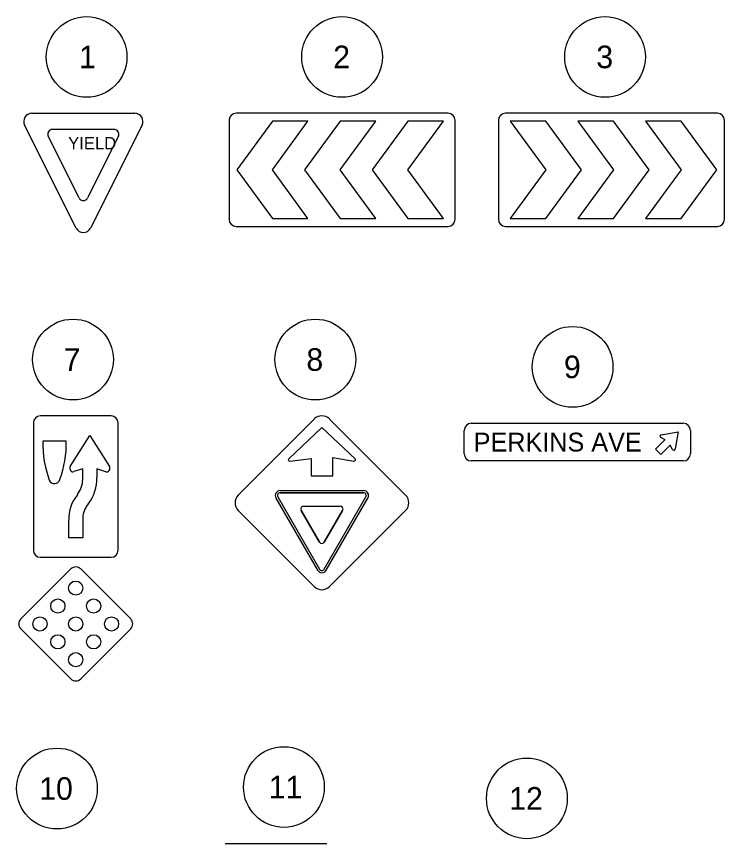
# Model space of a CAD drawing. Extents: x -21.2 to 50.9, y 0 to 27.4.
# Drawn here: x -20.94 to -16.56, y 13.34 to 18.46 of the extents above; entities that cross this region are included whole.
import ezdxf

# ---------------------------------------------------------------- set-up
doc = ezdxf.new("R2010")
doc.units = 0
doc.layers.add('AP_P_Runway', color=7, linetype='Continuous')
doc.layers.add('RW_P_Esmt_TMP', color=7, linetype='Continuous')

msp = doc.modelspace()

# ---------------------------------------------------------------- linework, layer by layer
at = {"layer": 'AP_P_Runway'}
for centre in [(-20.5087, 18.211), (-18.9267, 18.211), (-17.2982, 18.211), (-20.5928, 16.3373), (-19.0926, 16.3373), (-17.4993, 16.2918), (-20.6925, 13.681), (-19.2871, 13.6901), (-17.7827, 13.6199)]:
    msp.add_circle(centre, 0.25, dxfattribs=at)
at = {"layer": 'RW_P_Esmt_TMP'}
for p, q in [((-20.8481, 17.8618), (-20.2099, 17.8618)), ((-20.8397, 17.8615), (-20.8397, 17.8618)), ((-20.4647, 17.8618), (-20.4655, 17.8615)), ((-20.5737, 17.1512), (-20.8928, 17.7894)), ((-19.3585, 17.8126), (-19.5791, 17.5118)), ((-19.3585, 17.5118), (-19.1379, 17.8126)), ((-19.1379, 17.8126), (-19.3585, 17.8126)), ((-18.9392, 17.8126), (-19.1598, 17.5118)), ((-18.9392, 17.5118), (-18.7187, 17.8126)), ((-18.7187, 17.8126), (-18.9392, 17.8126)), ((-18.52, 17.8126), (-18.7405, 17.5118)), ((-18.52, 17.5118), (-18.2994, 17.8126)), ((-18.2994, 17.8126), (-18.52, 17.8126)), ((-17.6657, 17.8126), (-17.8862, 17.8126)), ((-17.8862, 17.8126), (-17.6657, 17.5118)), ((-17.4451, 17.5118), (-17.6657, 17.8126)), ((-17.2464, 17.8126), (-17.467, 17.8126)), ((-17.467, 17.8126), (-17.2464, 17.5118)), ((-17.0258, 17.5118), (-17.2464, 17.8126)), ((-16.8272, 17.8126), (-17.0477, 17.8126)), ((-17.0477, 17.8126), (-16.8272, 17.5118)), ((-16.6066, 17.5118), (-16.8272, 17.8126)), ((-20.5552, 17.3379), (-20.746, 17.7194)), ((-20.3383, 17.7618), (-20.7197, 17.7618)), ((-19.5791, 17.5118), (-19.3585, 17.211)), ((-19.1379, 17.211), (-19.3585, 17.5118)), ((-19.1598, 17.5118), (-18.9392, 17.211)), ((-18.7187, 17.211), (-18.9392, 17.5118)), ((-18.7405, 17.5118), (-18.52, 17.211)), ((-18.2994, 17.211), (-18.52, 17.5118)), ((-17.6657, 17.5118), (-17.8862, 17.211)), ((-17.6657, 17.211), (-17.4451, 17.5118)), ((-17.2464, 17.5118), (-17.467, 17.211)), ((-17.2464, 17.211), (-17.0258, 17.5118)), ((-16.8272, 17.5118), (-17.0477, 17.211)), ((-16.8272, 17.211), (-16.6066, 17.5118)), ((-19.3585, 17.211), (-19.1379, 17.211)), ((-18.9392, 17.211), (-18.7187, 17.211)), ((-18.52, 17.211), (-18.2994, 17.211)), ((-17.8862, 17.211), (-17.6657, 17.211)), ((-17.467, 17.211), (-17.2464, 17.211)), ((-17.0477, 17.211), (-16.8272, 17.211)), ((-19.0517, 15.9171), (-19.2575, 15.7233)), ((-18.8459, 15.7233), (-19.0517, 15.9171)), ((-16.9511, 15.8711), (-16.8451, 15.8896)), ((-16.9511, 15.8711), (-16.8451, 15.8896)), ((-16.8451, 15.8896), (-16.8637, 15.7836)), ((-16.8451, 15.8896), (-16.8637, 15.7836)), ((-20.6343, 15.8313), (-20.7802, 15.8313)), ((-20.6343, 15.8313), (-20.6343, 15.8313)), ((-20.6096, 15.6748), (-20.4885, 15.8678)), ((-20.4885, 15.8678), (-20.367, 15.6745)), ((-16.9853, 15.7824), (-16.9276, 15.8402)), ((-16.9853, 15.7824), (-16.9276, 15.8402)), ((-16.9273, 15.8404), (-16.9537, 15.8541)), ((-16.9273, 15.8404), (-16.9537, 15.8541)), ((-16.9276, 15.8402), (-16.9273, 15.8404)), ((-16.9276, 15.8402), (-16.9273, 15.8404)), ((-16.9088, 15.8259), (-16.9088, 15.8259)), ((-16.9524, 15.7494), (-16.9853, 15.7824)), ((-16.9524, 15.7494), (-16.9853, 15.7824)), ((-16.8807, 15.781), (-16.8943, 15.8074)), ((-16.8807, 15.781), (-16.8943, 15.8074)), ((-19.2507, 15.7087), (-19.1184, 15.7254)), ((-19.1184, 15.7254), (-19.1184, 15.6171)), ((-18.985, 15.6171), (-18.985, 15.731)), ((-18.985, 15.731), (-18.8531, 15.7088)), ((-20.5322, 15.6604), (-20.5873, 15.6431)), ((-20.5322, 15.5937), (-20.5322, 15.6604)), ((-20.3893, 15.6428), (-20.4447, 15.6606)), ((-20.4447, 15.6606), (-20.4447, 15.6059)), ((-19.1184, 15.6171), (-18.985, 15.6171)), ((-19.3097, 15.5256), (-18.7937, 15.5256)), ((-19.3363, 15.4796), (-19.0783, 15.0327)), ((-19.3243, 15.4865), (-19.0663, 15.0396)), ((-19.3097, 15.5118), (-18.7937, 15.5118)), ((-19.0371, 15.0396), (-18.7791, 15.4865)), ((-19.0252, 15.0327), (-18.7672, 15.4796)), ((-19.1658, 15.4285), (-18.9377, 15.4285)), ((-19.1802, 15.4035), (-19.0661, 15.2059)), ((-19.0373, 15.2059), (-18.9232, 15.4035)), ((-20.6197, 15.2334), (-20.6197, 15.3419)), ((-20.5322, 15.3575), (-20.5322, 15.2334)), ((-20.5322, 15.2334), (-20.6197, 15.2334)), ((-19.6508, 13.3409), (-19.0208, 13.3409)), ((-19.6508, 13.3409), (-19.0208, 13.3409))]:
    msp.add_line(p, q, dxfattribs=at)
for points in [[(-18.2703, 17.8618), (-19.5828, 17.8618)], [(-16.6029, 17.8618), (-17.9154, 17.8618)], [(-20.1652, 17.7894), (-20.4843, 17.1512)], [(-19.6265, 17.8181), (-19.6265, 17.2056)], [(-18.2265, 17.2056), (-18.2265, 17.8181)], [(-17.9591, 17.8181), (-17.9591, 17.2056)], [(-16.5591, 17.2056), (-16.5591, 17.8181)], [(-20.312, 17.7194), (-20.5027, 17.3379)], [(-19.5828, 17.1618), (-18.2703, 17.1618)], [(-17.9154, 17.1618), (-16.6029, 17.1618)], [(-20.3572, 15.9881), (-20.7947, 15.9881)], [(-20.8385, 15.9443), (-20.8385, 15.1568)], [(-20.3135, 15.1568), (-20.3135, 15.9443)], [(-19.5703, 15.4976), (-19.0989, 15.969)], [(-19.0046, 15.969), (-18.5332, 15.4976)], [(-18.1265, 15.9426), (-16.814, 15.9426)], [(-18.1703, 15.753), (-18.1703, 15.8988)], [(-16.7703, 15.8988), (-16.7703, 15.753)], [(-16.8946, 15.8072), (-16.9524, 15.7494)], [(-16.8946, 15.8072), (-16.9524, 15.7494)], [(-16.814, 15.7093), (-18.1265, 15.7093)], [(-19.3243, 15.4865), (-19.0663, 15.0396)], [(-18.7937, 15.5118), (-19.3097, 15.5118)], [(-19.0371, 15.0396), (-18.7791, 15.4865)], [(-19.1658, 15.4285), (-18.9377, 15.4285)], [(-19.0989, 14.9319), (-19.5703, 15.4033)], [(-19.0661, 15.2059), (-19.1802, 15.4035)], [(-18.9232, 15.4035), (-19.0373, 15.2059)], [(-18.5332, 15.4033), (-19.0046, 14.9319)], [(-20.7947, 15.1131), (-20.3572, 15.1131)], [(-20.6069, 15.0404), (-20.9163, 14.7311)], [(-20.2357, 14.7311), (-20.5451, 15.0404)], [(-20.9163, 14.6692), (-20.6069, 14.3598)], [(-20.5451, 14.3598), (-20.2357, 14.6692)]]:
    msp.add_lwpolyline(points, dxfattribs=at)
for centre in [(-20.576, 14.9218), (-20.6868, 14.811), (-20.4652, 14.811), (-20.7977, 14.7001), (-20.576, 14.7001), (-20.3543, 14.7001), (-20.6868, 14.5893), (-20.4652, 14.5893), (-20.576, 14.4785)]:
    msp.add_circle(centre, 0.0438, dxfattribs=at)
for centre, radius, start, end in [((-20.8481, 17.8118), 0.05, 90, 206.5651), ((-20.2099, 17.8118), 0.05, 333.4349, 90), ((-19.5828, 17.8181), 0.0438, 90, 180), ((-18.2703, 17.8181), 0.0437, 0, 90), ((-17.9154, 17.8181), 0.0438, 90, 180), ((-16.6029, 17.8181), 0.0437, 0, 90), ((-20.7197, 17.7325), 0.0293, 90, 206.5651), ((-20.3383, 17.7325), 0.0293, 333.4349, 90), ((-20.529, 17.351), 0.0293, 206.5651, 333.4349), ((-19.5828, 17.2056), 0.0437, 180, 270), ((-18.2703, 17.2056), 0.0438, 270, 0), ((-17.9154, 17.2056), 0.0437, 180, 270), ((-16.6029, 17.2056), 0.0438, 270, 0), ((-20.529, 17.1736), 0.05, 206.5651, 333.4349), ((-20.7947, 15.9443), 0.0437, 90, 180), ((-20.3572, 15.9443), 0.0437, 360, 90), ((-19.0517, 15.9219), 0.0667, 45, 135), ((-18.1265, 15.8988), 0.0437, 90, 180), ((-16.814, 15.8988), 0.0437, 0, 90), ((-16.9496, 15.8621), 0.00908, 99.9207, 242.6378), ((-16.9496, 15.8621), 0.00908, 99.9207, 242.6378), ((-16.8726, 15.7852), 0.00908, 207.3622, 350.0792), ((-16.8726, 15.7852), 0.00908, 207.3622, 350.0792), ((-19.2517, 15.7171), 0.00844, 133.2891, 277.1751), ((-18.8517, 15.7171), 0.00844, 260.4249, 46.7109), ((-18.1265, 15.753), 0.0438, 180, 270), ((-16.814, 15.753), 0.0438, 270, 0), ((-20.696, 15.5992), 0.1638, 322.9751, 358.0867), ((-20.696, 15.5992), 0.2513, 322.3193, 1.5447), ((-19.3097, 15.4949), 0.0307, 90, 210), ((-18.7937, 15.4949), 0.0307, 330, 90), ((-20.3872, 15.3506), 0.2327, 139.8914, 182.1421), ((-19.5231, 15.4505), 0.0667, 135, 225), ((-19.3097, 15.4949), 0.0169, 90, 210), ((-19.3097, 15.4949), 0.0169, 90, 210), ((-18.7937, 15.4949), 0.0169, 330, 90), ((-18.7937, 15.4949), 0.0169, 330, 90), ((-18.5803, 15.4505), 0.0667, 315, 45), ((-20.3872, 15.3506), 0.1452, 139.1677, 177.2882), ((-19.1658, 15.4118), 0.0167, 90, 210), ((-19.1658, 15.4118), 0.0167, 90, 210), ((-18.9377, 15.4118), 0.0167, 330, 90), ((-18.9377, 15.4118), 0.0167, 330, 90), ((-20.7947, 15.1568), 0.0437, 180, 270), ((-20.3572, 15.1568), 0.0437, 270, 360), ((-19.0517, 15.2143), 0.0167, 210, 330), ((-19.0517, 15.2143), 0.0167, 210, 330), ((-20.576, 15.0095), 0.0437, 45, 135), ((-19.0517, 15.048), 0.0307, 210, 330), ((-19.0517, 15.048), 0.0169, 210, 330), ((-19.0517, 15.048), 0.0169, 210, 330), ((-19.0517, 14.979), 0.0667, 225, 315), ((-20.8854, 14.7001), 0.0437, 135, 225), ((-20.2666, 14.7001), 0.0437, 315, 45), ((-20.576, 14.3908), 0.0437, 225, 315)]:
    msp.add_arc(centre, radius, start, end, dxfattribs=at)
for centre, major_axis, ratio, start_param, end_param in [((-20.2423, 15.8252), (0, -0.6165), 0.8724, 4.702253, 5.103102), ((-21.1533, 15.8231), (0, -0.595), 0.8724, 1.177265, 1.584531), ((-20.5933, 15.6638), (0, -0.0219), 0.860585, 4.187935, 6.605989), ((-20.3833, 15.6636), (0, -0.0219), 0.860585, 5.960382, 8.378436), ((-20.7077, 15.6105), (0, -0.0418), 0.8724, 5.215341, 7.472698)]:
    msp.add_ellipse(centre, major_axis=major_axis, ratio=ratio, start_param=start_param, end_param=end_param, dxfattribs=at)

# ---------------------------------------------------------------- texts
at = {"layer": 'AP_P_Runway'}
for s, p in [('1', (-20.5556, 18.141)), ('2', (-18.9816, 18.141)), ('3', (-17.3527, 18.141)), ('7', (-20.651, 16.2673)), ('8', (-19.1478, 16.2673)), ('9', (-17.5531, 16.2218)), ('10', (-20.8022, 13.611)), ('11', (-19.381, 13.6201)), ('12', (-17.892, 13.5499))]:
    msp.add_text(s, height=0.14, dxfattribs=at).set_placement(p)
at = {"layer": 'RW_P_Esmt_TMP'}
msp.add_text('YIELD', height=0.07699, rotation=360, dxfattribs=at).set_placement((-20.6231, 17.6384))
msp.add_text('PERKINS AVE', height=0.116667, dxfattribs=at).set_placement((-18.1119, 15.7676))

doc.saveas('drawing.dxf')
